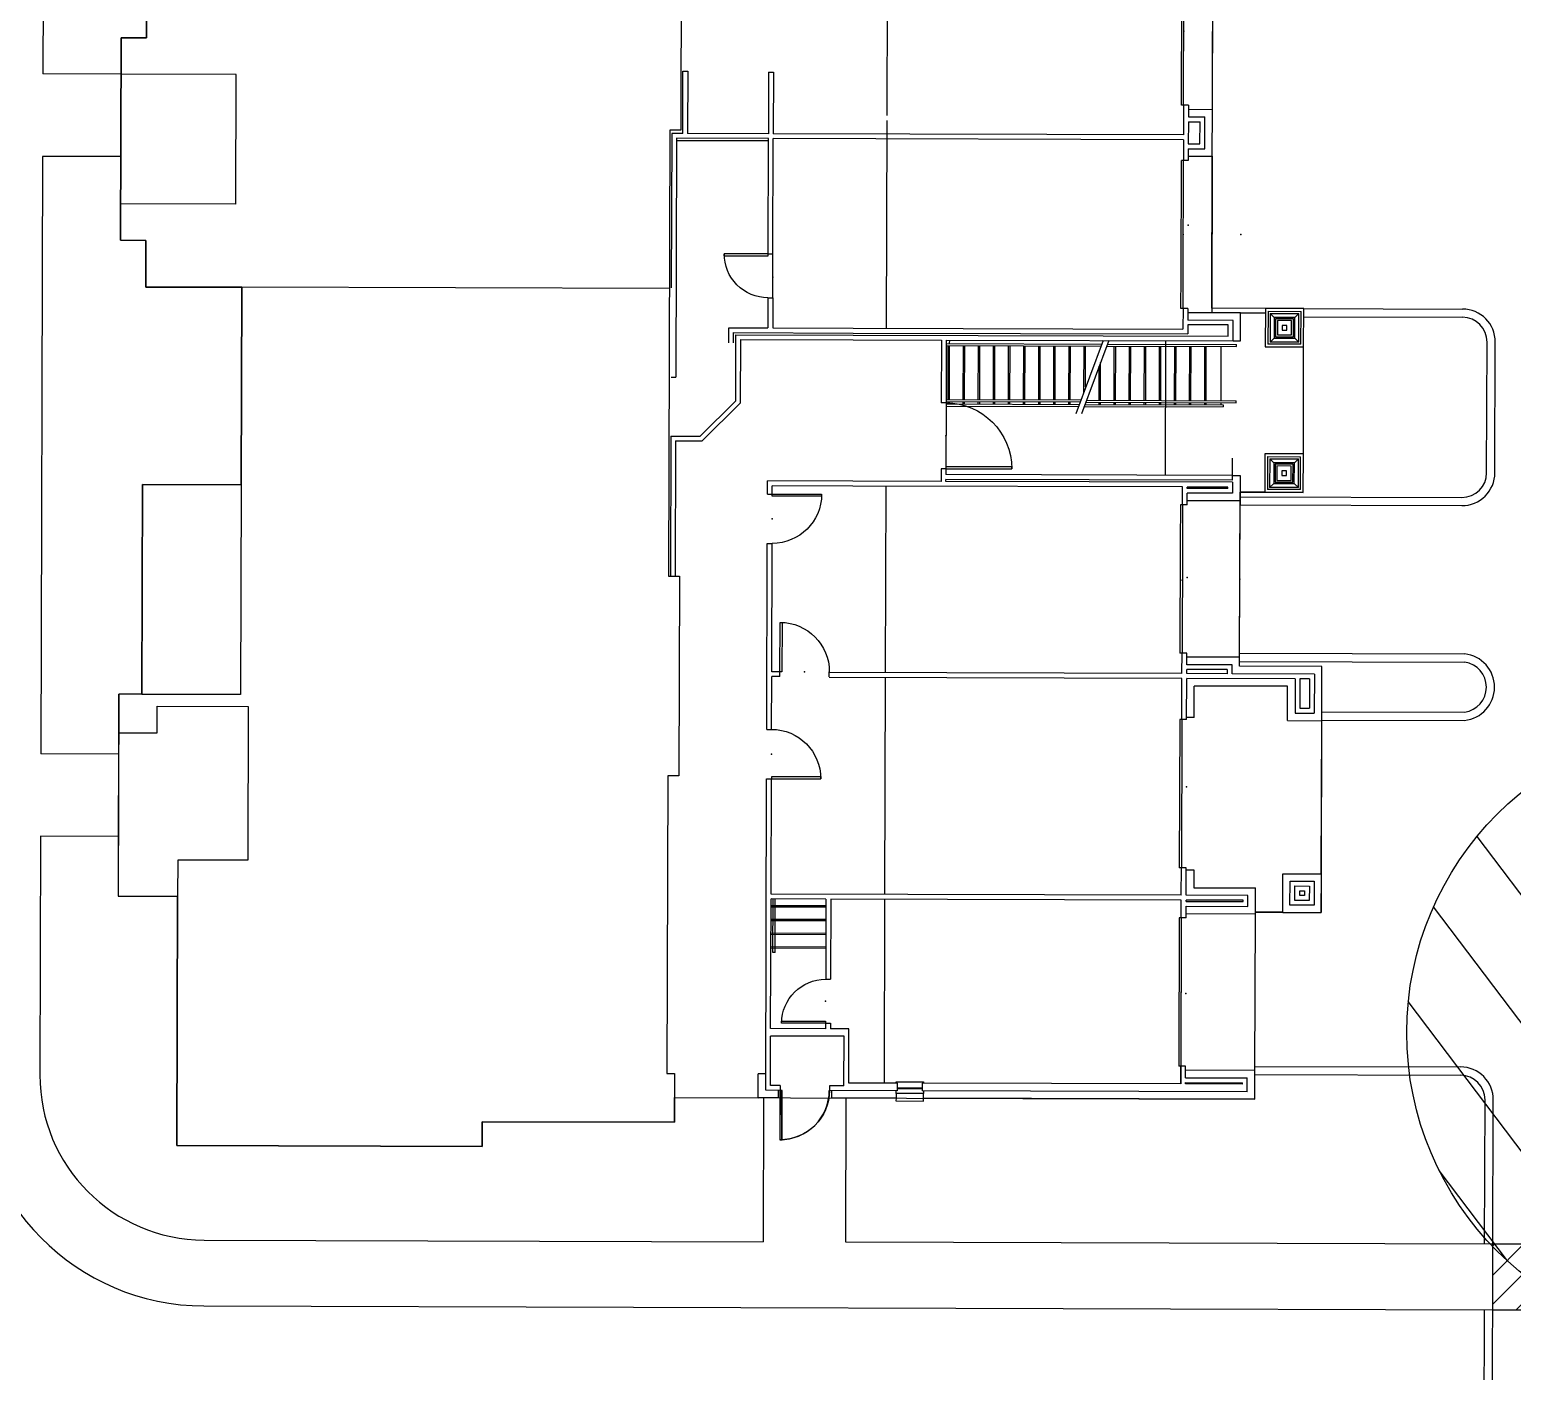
# Model space of a CAD drawing. Header units: feet. Extents: x 26064 to 27719, y 16802 to 28989.
# Drawn here: x 26654.6 to 26744.6, y 17702.5 to 17783.9 of the extents above; entities that cross this region are included whole.
import ezdxf

# ---------------------------------------------------------------- set-up
doc = ezdxf.new("R2010")
doc.units = ezdxf.units.FT
doc.header["$LTSCALE"] = 50
doc.header["$MEASUREMENT"] = 0
doc.header["$PDSIZE"] = -0.5
doc.linetypes.add('HIDDEN', pattern=[0.375, 0.25, -0.125])
for name, color, linetype in [('BUILDING-DOORS-EXT', 2, 'Continuous'), ('BUILDING-INTERIOR', 251, 'Continuous'), ('BUILDINGS', 5, 'Continuous'), ('CURB-B', 4, 'Continuous'), ('CURB-F', 32, 'Continuous'), ('INLET PROTECTION', 1, 'HIDDEN'), ('PAINT-MARKINGS', 32, 'Continuous'), ('SIDEWALK', 9, 'Continuous')]:
    doc.layers.add(name, color=color, linetype=linetype)

# ---------------------------------------------------------------- blocks, each defined once
blk = doc.blocks.new('BLDG4')
at = {"ltscale": 12}
for p, q in [((-1947.2, 476.5), (-1975.2, 476.5)), ((-1975.2, 448.5), (-1975.2, 476.5)), ((-1947.2, 448.5), (-1947.2, 476.5)), ((-1947.2, 476.5), (-1835.5, 476.5)), ((-1835.5, 451.5), (-1835.5, 476.5)), ((-1835.5, 476.5), (-1796, 476.5)), ((-1796, 476.5), (-1796, 416.5)), ((-1952.5, 471.3), (-1970, 471.3)), ((-1970, 471.3), (-1970, 453.7)), ((-1956, 467.8), (-1966.5, 467.8)), ((-1966.5, 467.8), (-1966.5, 457.3)), ((-1956, 457.3), (-1956, 467.8)), ((-1952.5, 453.8), (-1952.5, 471.3)), ((-1801.5, 471), (-1830, 471)), ((-1830, 457), (-1830, 471)), ((-1805, 467.5), (-1826.5, 467.5)), ((-1826.5, 460.5), (-1826.5, 467.5)), ((-1805, 467.5), (-1805, 460.5)), ((-1801.5, 471), (-1801.5, 411)), ((-1966.5, 457.3), (-1956, 457.3)), ((-1963, 464.3), (-1963, 460.8)), ((-1959.5, 464.3), (-1963, 464.3)), ((-1963, 460.8), (-1959.5, 460.8)), ((-1959.5, 460.8), (-1959.5, 464.3)), ((-1805, 457), (-1830, 457)), ((-1805, 460.5), (-1826.5, 460.5)), ((-1805, 457), (-1805, 378)), ((-1669.2, 434.5), (-1669.2, 462.5)), ((-1669.2, 462.5), (-1641.2, 462.5)), ((-1669.2, 462.5), (-1669.2, 434.5)), ((-1667.2, 460.5), (-1667.2, 436.5)), ((-1667.2, 460.5), (-1643.2, 460.5)), ((-1665.7, 459), (-1665.7, 438)), ((-1665.7, 459), (-1644.7, 459)), ((-1662.7, 456), (-1665.7, 459)), ((-1662.7, 441), (-1662.7, 456)), ((-1662.7, 456), (-1647.7, 456)), ((-1661.7, 455), (-1648.7, 455)), ((-1661.7, 442), (-1661.7, 455)), ((-1648.7, 455), (-1648.7, 442)), ((-1647.7, 456), (-1644.7, 459)), ((-1647.7, 456), (-1647.7, 441)), ((-1644.7, 438), (-1644.7, 459)), ((-1643.2, 436.5), (-1643.2, 460.5)), ((-1641.2, 462.5), (-1641.2, 434.5)), ((-1641.2, 462.5), (-1563.3, 462.5)), ((-1563.3, 434.5), (-1563.3, 462.5)), ((-1563.3, 462.5), (-1535.3, 462.5)), ((-1563.3, 462.5), (-1563.3, 434.5)), ((-1561.3, 460.5), (-1561.3, 436.5)), ((-1561.3, 460.5), (-1537.3, 460.5)), ((-1559.8, 459), (-1559.8, 438)), ((-1559.8, 459), (-1538.8, 459)), ((-1556.8, 456), (-1559.8, 459)), ((-1556.8, 441), (-1556.8, 456)), ((-1556.8, 456), (-1541.8, 456)), ((-1555.8, 455), (-1542.8, 455)), ((-1555.8, 442), (-1555.8, 455)), ((-1542.8, 455), (-1542.8, 442)), ((-1541.8, 456), (-1538.8, 459)), ((-1541.8, 456), (-1541.8, 441)), ((-1538.8, 438), (-1538.8, 459)), ((-1537.3, 436.5), (-1537.3, 460.5)), ((-1535.3, 462.5), (-1535.3, 434.5)), ((-1975.2, 448.5), (-1947.2, 448.5)), ((-1975.2, 448.5), (-1975.2, 428.5)), ((-1970, 453.7), (-1952.5, 453.8)), ((-1835.5, 451.5), (-1810.5, 451.5)), ((-1810.5, 451.5), (-1810.5, 383.5)), ((-1660.5, 453.7), (-1650, 453.7)), ((-1660.5, 443.3), (-1660.5, 453.7)), ((-1650, 443.3), (-1660.5, 443.3)), ((-1657, 446.8), (-1657, 450.3)), ((-1657, 450.3), (-1653.5, 450.3)), ((-1653.5, 446.8), (-1657, 446.8)), ((-1653.5, 450.3), (-1653.5, 446.8)), ((-1650, 453.7), (-1650, 443.3)), ((-1554.5, 453.7), (-1544, 453.7)), ((-1554.5, 443.3), (-1554.5, 453.7)), ((-1544, 443.3), (-1554.5, 443.3)), ((-1551, 446.8), (-1551, 450.3)), ((-1551, 450.3), (-1547.5, 450.3)), ((-1547.5, 446.8), (-1551, 446.8)), ((-1547.5, 450.3), (-1547.5, 446.8)), ((-1544, 453.7), (-1544, 443.3)), ((-1641.2, 434.5), (-1669.2, 434.5)), ((-1669.2, 434.5), (-1669.2, 416.5)), ((-1643.2, 436.5), (-1667.2, 436.5)), ((-1662.7, 441), (-1665.7, 438)), ((-1644.7, 438), (-1665.7, 438)), ((-1647.7, 441), (-1662.7, 441)), ((-1648.7, 442), (-1661.7, 442)), ((-1647.7, 441), (-1644.7, 438)), ((-1535.3, 434.5), (-1563.3, 434.5)), ((-1537.3, 436.5), (-1561.3, 436.5)), ((-1556.8, 441), (-1559.8, 438)), ((-1538.8, 438), (-1559.8, 438)), ((-1541.8, 441), (-1556.8, 441)), ((-1542.8, 442), (-1555.8, 442)), ((-1541.8, 441), (-1538.8, 438)), ((-1538.5, 416.5), (-1538.5, 434.5)), ((-2111.5, 428.5), (-2090.5, 428.5)), ((-2111.5, 428.5), (-2111.5, 401.5)), ((-2111.5, 423), (-2111.5, 187)), ((-2106, 423), (-2106, 186)), ((-2106, 423), (-2096, 423)), ((-2096, 378), (-2096, 423)), ((-2090.5, 428.5), (-2090.5, 378)), ((-2090.5, 428.5), (-1976.5, 428.5)), ((-1976.5, 428.5), (-1976.5, 378)), ((-1976.5, 428.5), (-1957.5, 428.5)), ((-1971, 378), (-1971, 423)), ((-1971, 423), (-1963, 423)), ((-1963, 423), (-1963, 378)), ((-1957.5, 383.5), (-1957.5, 428.5)), ((-2100.5, 419.5), (-2100.5, 378)), ((-2100.5, 419.5), (-2099.5, 419.5)), ((-2099.5, 378), (-2099.5, 419.5)), ((-1967.5, 419.5), (-1966.5, 419.5)), ((-1967.5, 378), (-1967.5, 419.5)), ((-1966.5, 419.5), (-1966.5, 378)), ((-1801.5, 411), (-1795, 411)), ((-1796, 416.5), (-1789.5, 416.5)), ((-1795, 411), (-1795, 378)), ((-1789.5, 416.5), (-1789.5, 378)), ((-1789, 416.5), (-1675.5, 416.5)), ((-1675.5, 416.5), (-1675.5, 378)), ((-1657, 416.5), (-1675.5, 416.5)), ((-1662, 411), (-1670, 411)), ((-1670, 411), (-1670, 378)), ((-1662, 411), (-1662, 202)), ((-1662, 411), (-1662, 202)), ((-1660.5, 411), (-1644.5, 411)), ((-1660.5, 411), (-1660.5, 202)), ((-1660.5, 411), (-1657, 411)), ((-1657, 411), (-1657, 416.5)), ((-1657, 411), (-1657, 202)), ((-1604, 304.1), (-1604, 413.5)), ((-1604, 413.5), (-1602.5, 413.5)), ((-1602.5, 304.6), (-1602.5, 413.5)), ((-1563, 319), (-1563, 413.5)), ((-1563, 413.5), (-1561.5, 413.5)), ((-1561.5, 319.6), (-1561.5, 413.5)), ((-1559, 411), (-1559, 416.5)), ((-1559, 416.5), (-1538.5, 416.5)), ((-1559, 202), (-1559, 411)), ((-1559, 411), (-1544, 411)), ((-1544, 411), (-1544, 378)), ((-1538.5, 416.5), (-1538.5, 378)), ((-1801.5, 407.5), (-1801.5, 378)), ((-1798.5, 407.5), (-1801.5, 407.5)), ((-1798.5, 407.5), (-1798.5, 378)), ((-1666.5, 407.5), (-1665.5, 407.5)), ((-1666.5, 407.5), (-1666.5, 378)), ((-1665.5, 407.5), (-1665.5, 378)), ((-1607, 302.9), (-1607, 404)), ((-1605.5, 404), (-1607, 404)), ((-1605.5, 303.5), (-1605.5, 404)), ((-1605.5, 402.5), (-1604, 402.5)), ((-1602.5, 402.5), (-1563, 402.5)), ((-1555.5, 134.2), (-1555.5, 407.5)), ((-1555.5, 407.5), (-1547.3, 407.5)), ((-1547.3, 407.5), (-1547.3, 378)), ((-1605.5, 391.5), (-1604, 391.5)), ((-1602.5, 391.5), (-1563, 391.5)), ((-1424.5, 395.5), (-1538.5, 395.5)), ((-1424.5, 378), (-1424.5, 395.5)), ((-1424.5, 395.5), (-1390.3, 395.5)), ((-1419, 390), (-1395.8, 390)), ((-1419, 378), (-1419, 390)), ((-1395.8, 378), (-1395.8, 390)), ((-1390.3, 378), (-1390.3, 395.5)), ((-1390.3, 395.5), (-1276.3, 395.5)), ((-1944.5, 383.5), (-1957.5, 383.5)), ((-1944.5, 378), (-1944.5, 383.5)), ((-1833.5, 383.5), (-1810.5, 383.5)), ((-1833.5, 383.5), (-1833.5, 378)), ((-1605.5, 380.5), (-1604, 380.5)), ((-1602.5, 380.5), (-1563, 380.5)), ((-1415.5, 378), (-1415.5, 386.5)), ((-1415.5, 386.5), (-1399.3, 386.5)), ((-1399.3, 378), (-1399.3, 386.5)), ((-2100.5, 378), (-2099.5, 378)), ((-2070.5, 374.5), (-2100.5, 374.5)), ((-2100.5, 374.5), (-2100.5, 186)), ((-2100.5, 374.5), (-2087.5, 374.5)), ((-2096, 378), (-2087.5, 378)), ((-2087.5, 378), (-2087.5, 374.5)), ((-1979.5, 374.5), (-2087.5, 374.5)), ((-2087.5, 374.5), (-2087.5, 373)), ((-1979.5, 373), (-2087.5, 373)), ((-1979.5, 378), (-1971, 378)), ((-1979.5, 378), (-1979.5, 374.5)), ((-1979.5, 374.5), (-1966.5, 374.5)), ((-1979.5, 374.5), (-1979.5, 373)), ((-1967.5, 378), (-1966.5, 378)), ((-1966.5, 374.5), (-1966.5, 119)), ((-1963, 378), (-1943, 378)), ((-1963, 374.5), (-1943, 374.5)), ((-1963, 374.5), (-1963, 75.5)), ((-1943, 378), (-1943, 374.5)), ((-1835, 374.5), (-1943, 374.5)), ((-1943, 374.5), (-1943, 373)), ((-1835, 373), (-1943, 373)), ((-1835, 378), (-1805, 378)), ((-1835, 378), (-1835, 374.5)), ((-1835, 374.5), (-1805, 374.5)), ((-1835, 374.5), (-1835, 373)), ((-1805, 374.5), (-1805, 117.5)), ((-1801.5, 378), (-1798.5, 378)), ((-1801.5, 374.5), (-1786.5, 374.5)), ((-1801.5, 374.5), (-1801.5, 117.5)), ((-1795, 378), (-1786.5, 378)), ((-1786.5, 378), (-1786.5, 374.5)), ((-1705.6, 374.5), (-1786.5, 374.5)), ((-1786.5, 374.5), (-1786.5, 373)), ((-1705.6, 373), (-1786.5, 373)), ((-1678.5, 374.5), (-1705.6, 374.5)), ((-1678.5, 373), (-1705.6, 373)), ((-1678.5, 378), (-1670, 378)), ((-1678.5, 378), (-1678.5, 374.5)), ((-1678.5, 374.5), (-1665.5, 374.5)), ((-1678.5, 374.5), (-1678.5, 373)), ((-1666.5, 378), (-1665.5, 378)), ((-1665.5, 374.5), (-1665.5, 134.2)), ((-1605.5, 369.5), (-1604, 369.5)), ((-1602.5, 369.5), (-1563, 369.5)), ((-1547.3, 378), (-1554, 378)), ((-1554, 134.2), (-1554, 378)), ((-1550.5, 134.2), (-1550.5, 374.5)), ((-1535.5, 374.5), (-1550.5, 374.5)), ((-1535.5, 378), (-1544, 378)), ((-1535.5, 378), (-1535.5, 374.5)), ((-1535.5, 374.5), (-1535.5, 373)), ((-1535.5, 374.5), (-1512.1, 374.5)), ((-1535.5, 373), (-1512.1, 373)), ((-1512.1, 374.5), (-1427.5, 374.5)), ((-1512.1, 373), (-1427.5, 373)), ((-1427.5, 378), (-1427.5, 374.5)), ((-1419, 378), (-1427.5, 378)), ((-1412.5, 374.5), (-1427.5, 374.5)), ((-1427.5, 374.5), (-1427.5, 373)), ((-1399.3, 378), (-1415.5, 378)), ((-1412.5, 374.5), (-1412.5, 75.5)), ((-1387.3, 374.5), (-1409, 374.5)), ((-1409, 374.5), (-1409, 75.5)), ((-1387.3, 378), (-1395.8, 378)), ((-1387.3, 378), (-1387.3, 374.5)), ((-1387.3, 374.5), (-1279.2, 374.5)), ((-1387.3, 374.5), (-1387.3, 373)), ((-1387.3, 373), (-1279.2, 373)), ((-1605.5, 358.5), (-1604, 358.5)), ((-1602.5, 358.5), (-1563, 358.5)), ((-1605.5, 347.5), (-1604, 347.5)), ((-1602.5, 347.5), (-1563, 347.5)), ((-1605.5, 336.5), (-1604, 336.5)), ((-1602.5, 336.5), (-1563, 336.5)), ((-1605.5, 325.5), (-1604, 325.5)), ((-1602.5, 325.5), (-1563, 325.5)), ((-1605.5, 314.5), (-1604, 314.5)), ((-1602.5, 314.5), (-1575, 314.5)), ((-1652.7, 202), (-1652.7, 250)), ((-1652.7, 250), (-1651.2, 250)), ((-1651.2, 250), (-1651.2, 202)), ((-1662, 202), (-1660.5, 202)), ((-1662, 198.5), (-1662, 134.2)), ((-1652.7, 198.5), (-1662, 198.5)), ((-1652.7, 202), (-1657, 202)), ((-1604.7, 202), (-1652.7, 202)), ((-1652.7, 202), (-1652.7, 198.5)), ((-1651.2, 202), (-1652.7, 202)), ((-1559, 202), (-1604.7, 202)), ((-1604.7, 202), (-1604.7, 198.5)), ((-1559, 198.5), (-1604.7, 198.5)), ((-1559, 134.2), (-1559, 198.5)), ((-2113.5, 167), (-2113.5, 187)), ((-2113.5, 187), (-2111.5, 187)), ((-2111.5, 187), (-2108, 187)), ((-2106, 187), (-2108, 187)), ((-2108, 187), (-2108, 167)), ((-2100.5, 186), (-2106, 186)), ((-2104.5, 168), (-2104.5, 186)), ((-2104, 186), (-2104, 168)), ((-2099.5, 187), (-2100.5, 187)), ((-2099.5, 167), (-2099.5, 187)), ((-2111.5, 167), (-2113.5, 167)), ((-2111.5, 167), (-2111.5, 120)), ((-2108, 167), (-2111.5, 167)), ((-2108, 167), (-2106, 167)), ((-2106, 168), (-2106, 118.5)), ((-2106, 168), (-2100.5, 168)), ((-2100.5, 168), (-2100.5, 132.5)), ((-2100.5, 167), (-2099.5, 167)), ((-2100.5, 158.5), (-1966.5, 158.5)), ((-1963, 158.5), (-1805, 158.5)), ((-1801.5, 158.5), (-1665.5, 158.5)), ((-1550.5, 158.5), (-1399, 158.5)), ((-1395.5, 158.5), (-1257.5, 158.5)), ((-2100.5, 132.5), (-2061, 132.5)), ((-2061, 132.5), (-2061, 119)), ((-1665.5, 134.2), (-1665.5, 75.5)), ((-1662, 134.2), (-1662, 72)), ((-1559, 52), (-1559, 134.2)), ((-1555.5, 48.5), (-1555.5, 134.2)), ((-1554, 47), (-1554, 134.2)), ((-1550.5, 75.5), (-1550.5, 134.2)), ((-2106, 120), (-2111.5, 120)), ((-2102.5, 129), (-2102.5, 118.5)), ((-2102.5, 129), (-2066.5, 129)), ((-2066.5, 129), (-2066.5, 75.5)), ((-2057, 119), (-2061, 119)), ((-2057, 115.5), (-2057, 119)), ((-2025, 115.5), (-2025, 119)), ((-1966.5, 119), (-2025, 119)), ((-2102.5, 118.5), (-2106, 118.5)), ((-2057, 115.5), (-2061, 115.5)), ((-2061, 115.5), (-2061, 75.5)), ((-2057, 115.5), (-2057, 83.5)), ((-2055.5, 115.5), (-2057, 115.5)), ((-2055.5, 83.5), (-2055.5, 115.5)), ((-1966.5, 115.5), (-2025, 115.5)), ((-2002.5, 115.5), (-2002.5, 75.5)), ((-1992.5, 115.5), (-1992.5, 75.5)), ((-1982.5, 115.5), (-1982.5, 75.5)), ((-1972.5, 115.5), (-1972.5, 75.5)), ((-1966.5, 115.5), (-1966.5, 75.5)), ((-1879, 75.5), (-1879, 111.5)), ((-1879, 111.5), (-1877.5, 111.5)), ((-1877.5, 111.5), (-1877.5, 75.5)), ((-1804.5, 117.5), (-1801, 117.5)), ((-1671.5, 111.5), (-1673, 111.5)), ((-1673, 111.5), (-1673, 75.5)), ((-1671.5, 75.5), (-1671.5, 111.5)), ((-2142, 82.5), (-2142, 84)), ((-2142, 84), (-2106, 84)), ((-2106, 82.5), (-2142, 82.5)), ((-2111.5, 81), (-2111.5, 66.5)), ((-2106, 81), (-2111.5, 81)), ((-2106, 84), (-2106, 82.5)), ((-2106, 82.5), (-2106, 72)), ((-2102.5, 82.5), (-2106, 82.5)), ((-2102.5, 82.5), (-2102.5, 75.5)), ((-2057, 83.5), (-2055.5, 83.5)), ((-2005.5, 78.5), (-1966.5, 78.5)), ((-2005.5, 78.5), (-2005.5, 77)), ((-2005.5, 77), (-1966.5, 77)), ((-1804.5, 81.5), (-1804.5, 75.5)), ((-1804.5, 81.5), (-1801, 81.5)), ((-1765, 83), (-1801, 83)), ((-1801, 83), (-1801, 81.5)), ((-1801, 81.5), (-1801, 75.5)), ((-1801, 81.5), (-1765, 81.5)), ((-1765, 81.5), (-1765, 83)), ((-2111.5, 66.5), (-2094, 66.5)), ((-2111.5, 5.5), (-2111.5, 66.5)), ((-2106, 72), (-1879, 72)), ((-2102.5, 75.5), (-2066.5, 75.5)), ((-2094, 72), (-2094, 66.5)), ((-2061, 75.5), (-1966.5, 75.5)), ((-1963, 75.5), (-1879, 75.5)), ((-1879, 72), (-1879, 75.5)), ((-1877.5, 75.5), (-1879, 75.5)), ((-1843, 75.5), (-1804.5, 75.5)), ((-1843, 72), (-1843, 75.5)), ((-1843, 72), (-1707.5, 72)), ((-1801, 75.5), (-1707.5, 75.5)), ((-1707.5, 72), (-1707.5, 75.5)), ((-1673, 75.5), (-1671.5, 75.5)), ((-1671.5, 75.5), (-1665.5, 75.5)), ((-1671.5, 72), (-1671.5, 75.5)), ((-1671.5, 72), (-1662, 72)), ((-1528.5, 75.5), (-1550.5, 75.5)), ((-1550.5, 43.5), (-1550.5, 72)), ((-1528.5, 72), (-1550.5, 72)), ((-1528.5, 72), (-1528.5, 75.5)), ((-1528.5, 75.5), (-1496.5, 75.5)), ((-1498, 40), (-1498, 72)), ((-1498, 72), (-1496.5, 72)), ((-1496.5, 75.5), (-1412.5, 75.5)), ((-1496.5, 72), (-1496.5, 75.5)), ((-1496.5, 72), (-1412.5, 72)), ((-1496.5, 72), (-1496.5, 40)), ((-1414, 5), (-1414, 72)), ((-1412.5, 72), (-1412.5, 5)), ((-1364, 75.5), (-1409, 75.5)), ((-1364, 72), (-1409, 72)), ((-1409, 72), (-1409, 13)), ((-1364, 72), (-1364, 75.5)), ((-1633, 24.3), (-1605.3, 52)), ((-1629.5, 22.9), (-1603.9, 48.5)), ((-1559, 52), (-1605.3, 52)), ((-1555.5, 48.5), (-1603.9, 48.5)), ((-1561.5, 47), (-1554, 47)), ((-1561.5, 43.5), (-1550.5, 43.5)), ((-1496.5, 40), (-1498, 40)), ((-1633, 5), (-1633, 24.3)), ((-1629.5, 1.5), (-1629.5, 22.9)), ((-1363.5, 13), (-1409, 13)), ((-1363.5, 9.5), (-1363.5, 13)), ((-1633, 5), (-1731.5, 5)), ((-1629.5, 1.5), (-1731.5, 1.5)), ((-1412.5, 5), (-1586.5, 5)), ((-1586.5, 1.5), (-1586.5, 5)), ((-1522, 0), (-1522, -311.5)), ((-1409, 1.5), (-1521.5, 1.5)), ((-1409, 9.5), (-1363.5, 9.5)), ((-1409, 9.5), (-1409, 1.5)), ((-1827.5, -306), (-1939.5, -306)), ((-1939.5, -306), (-1939.5, -357)), ((-1827.5, -372.2), (-1827.5, -306)), ((-1666, -311.5), (-1818.8, -311.5)), ((-1818.8, -311.5), (-1818.8, -383.5)), ((-1461.5, -316), (-1461.5, -400)), ((-1461.5, -316), (-1367, -316)), ((-1367, -316), (-1367, -400)), ((-1939.5, -357), (-1966, -357)), ((-1846.8, -400.2), (-1846.8, -372.2)), ((-1846.8, -372.2), (-1827.5, -372.2))]:
    blk.add_line(p, q, dxfattribs=at)
at = {"ltscale": 4}
for p, q in [((-1605.5, 390.5), (-1604, 390.5)), ((-1602.5, 390.5), (-1563, 390.5)), ((-1605.5, 379.5), (-1604, 379.5)), ((-1602.5, 379.5), (-1563, 379.5)), ((-1605.5, 368.5), (-1604, 368.5)), ((-1602.5, 368.5), (-1563, 368.5)), ((-1605.5, 357.5), (-1604, 357.5)), ((-1602.5, 357.5), (-1563, 357.5)), ((-1605.5, 346.5), (-1604, 346.5)), ((-1602.5, 346.5), (-1563, 346.5)), ((-1605.5, 335.5), (-1604, 335.5)), ((-1602.5, 335.5), (-1563, 335.5)), ((-1605.5, 324.5), (-1604, 324.5)), ((-1602.5, 324.5), (-1563, 324.5)), ((-1605.5, 313.5), (-1604, 313.5)), ((-1602.5, 313.5), (-1577.6, 313.5)), ((-1596.8, 302.5), (-1563, 302.5)), ((-1605.5, 291.5), (-1604, 291.5)), ((-1602.5, 291.5), (-1563, 291.5)), ((-1605.5, 280.5), (-1604, 280.5)), ((-1602.5, 280.5), (-1563, 280.5)), ((-1605.5, 269.5), (-1604, 269.5)), ((-1602.5, 269.5), (-1563, 269.5)), ((-1605.5, 258.5), (-1604, 258.5)), ((-1602.5, 258.5), (-1563, 258.5)), ((-1605.5, 247.5), (-1604, 247.5)), ((-1602.5, 247.5), (-1563, 247.5)), ((-1605.5, 236.5), (-1604, 236.5)), ((-1602.5, 236.5), (-1563, 236.5)), ((-1605.5, 225.5), (-1604, 225.5)), ((-1602.5, 225.5), (-1563, 225.5)), ((-1605.5, 214.5), (-1604, 214.5)), ((-1602.5, 214.5), (-1563, 214.5)), ((-1605.5, 203.5), (-1604, 203.5)), ((-1602.5, 203.5), (-1563, 203.5)), ((-2001.5, 115.5), (-2001.5, 75.5)), ((-1991.5, 115.5), (-1991.5, 75.5)), ((-1981.5, 115.5), (-1981.5, 75.5)), ((-1971.5, 115.5), (-1971.5, 75.5))]:
    blk.add_line(p, q, dxfattribs=at)
at = {"ltscale": 6}
for p, q in [((-2087.5, 373), (-2087.5, 373)), ((-1979.5, 373), (-2087.5, 373)), ((-1979.5, 373), (-1979.5, 373)), ((-1943, 373), (-1943, 373)), ((-1835, 373), (-1943, 373)), ((-1835, 373), (-1835, 373)), ((-1786.5, 373), (-1786.5, 373)), ((-1705.6, 373), (-1786.5, 373)), ((-1678.5, 373), (-1705.6, 373)), ((-1678.5, 373), (-1678.5, 373)), ((-1535.5, 373), (-1535.5, 373)), ((-1535.5, 373), (-1512.1, 373)), ((-1512.1, 373), (-1427.5, 373)), ((-1427.5, 373), (-1427.5, 373)), ((-1387.3, 373), (-1387.3, 373)), ((-1387.3, 373), (-1279.2, 373)), ((-1657, 362), (-1559, 362)), ((-1563, 202), (-1563, 314.8)), ((-1561.5, 202), (-1561.5, 315.3)), ((-1592.7, 303.5), (-1563, 303.5)), ((-1607, 202), (-1607, 298.6)), ((-1605.5, 202), (-1605.5, 298.6)), ((-1605.5, 292.5), (-1604, 292.5)), ((-1604, 299.8), (-1604, 202)), ((-1602.5, 300.3), (-1602.5, 202)), ((-1602.5, 292.5), (-1563, 292.5)), ((-1605.5, 281.5), (-1604, 281.5)), ((-1602.5, 281.5), (-1563, 281.5)), ((-1605.5, 270.5), (-1604, 270.5)), ((-1602.5, 270.5), (-1563, 270.5)), ((-1605.5, 259.5), (-1604, 259.5)), ((-1602.5, 259.5), (-1563, 259.5)), ((-1605.5, 248.5), (-1604, 248.5)), ((-1602.5, 248.5), (-1563, 248.5)), ((-1605.5, 237.5), (-1604, 237.5)), ((-1602.5, 237.5), (-1563, 237.5)), ((-1605.5, 226.5), (-1604, 226.5)), ((-1602.5, 226.5), (-1563, 226.5)), ((-1605.5, 215.5), (-1604, 215.5)), ((-1602.5, 215.5), (-1563, 215.5)), ((-1605.5, 204.5), (-1604, 204.5)), ((-1602.5, 204.5), (-1563, 204.5)), ((-1561.5, 204.5), (-1559, 204.5))]:
    blk.add_line(p, q, dxfattribs=at)
at = {"ltscale": 48}
for p, q in [((-1559, 320.6), (-1612.5, 300.8)), ((-1559, 316.3), (-1612.5, 296.6))]:
    blk.add_line(p, q, dxfattribs=at)
at = {"ltscale": 12}
blk.add_lwpolyline([(-1286.5, 8), (-1406.5, 8), (-1406.5, 0), (-1731.5, 0), (-1731.5, 8), (-1877, 8), (-1877, 0), (-2094, 0), (-2094, 5.5), (-2129.5, 5.5), (-2129.5, -134.5), (-2147.5, -134.5), (-2147.5, -357), (-1966, -357), (-1966, -400.2), (-1818.8, -400.2), (-1818.5, -383.5), (-1666, -383.5), (-1666, -311.5), (-1522, -311.5), (-1522, -381.5), (-1488, -381.5), (-1488, -400), (-1340.5, -400), (-1340.5, -381.5), (-1151, -381.5)], dxfattribs=at)
for centre, radius, start, end in [((-1652.7, 202), 48, 0, 90), ((-2106, 82.5), 36, 90, 180), ((-2057, 115.5), 32, 270, 359.9998), ((-1879, 75.5), 36, 0, 90), ((-1801, 81.5), 36, 0, 90), ((-1671.5, 75.5), 36, 90, 180), ((-1496.5, 72), 32, 179.9998, 270)]:
    blk.add_arc(centre, radius, start, end, dxfattribs=at)
for p in [(-1732.5, 416.5), (-1481.5, 416.5), (-2034.5, 378), (-2033.5, 374.5), (-1884, 378), (-1733.5, 374.5), (-1731.5, 378), (-1481.5, 374.5), (-1474.8, 378), (-1333.3, 374.5), (-1628.7, 202), (-2041, 115.5), (-1801, 99.5), (-1861, 75.5), (-1689.5, 75.5), (-1513.5, 75.5)]:
    blk.add_point(p, dxfattribs=at)

msp = doc.modelspace()

# ---------------------------------------------------------------- hatches: boundary and pattern name
at = {"layer": 'INLET PROTECTION', "linetype": 'Continuous'}
h = msp.add_hatch(dxfattribs=at)
h.set_pattern_fill('ANSI31', scale=37.499998, angle=262.0889784, style=0)
h.set_pattern_definition([(307.088978, (50867.929, -5541.656), (3.7392183, 2.82681806), [])])
edge = h.paths.add_edge_path()
edge.add_arc((26756.94066, 17723.06996), 18.75, 0, 360)
at = {"layer": 'PAINT-MARKINGS'}
h = msp.add_hatch(dxfattribs=at)
h.set_pattern_fill('ANSI31', scale=10, style=0)
h.paths.add_polyline_path([(26743.42041, 17710.25258), (26743.40874, 17706.2526), (26769.39823, 17706.17674), (26769.4099, 17710.17673)])

# ---------------------------------------------------------------- linework, layer by layer
at = {"layer": 'BUILDING-DOORS-EXT', "color": 7}
for p, q in [((26700.13297, 17719.56729), (26700.12421, 17716.5685)), ((26700.24916, 17716.56814), (26700.25792, 17719.56693)), ((26700.12421, 17716.5685), (26700.24916, 17716.56814))]:
    msp.add_line(p, q, dxfattribs=at)
msp.add_arc((26700.13297, 17719.56729), 2.9988, 269.8327778, 359.8327778, dxfattribs=at)
at = {"layer": 'BUILDINGS', "color": 7, "flags": 128}
msp.add_lwpolyline([(26661.72549, 17799.23253), (26661.67942, 17783.44692), (26660.13835, 17783.45142), (26660.10248, 17771.16448), (26661.64356, 17771.15998), (26661.6353, 17768.32774), (26667.4664, 17768.31071), (26667.43138, 17756.31533), (26661.43368, 17756.33283), (26661.39661, 17743.62939), (26660.00125, 17743.61263), (26659.96546, 17731.34651), (26663.56824, 17731.336), (26663.52411, 17716.2168), (26682.05865, 17716.16272), (26682.06303, 17717.66214), (26693.72522, 17717.62811), (26693.72959, 17719.12754), (26728.96609, 17719.02484), (26728.97119, 17720.77413), (26728.97119, 17720.77413), (26728.99891, 17730.27019), (26728.99891, 17730.27019), (26728.99921, 17730.37456), (26730.66523, 17730.36969), (26732.99767, 17730.36289), (26733.00448, 17732.69532), (26733.03161, 17742.00425), (26733.03161, 17742.00425), (26733.03161, 17742.00425), (26733.03161, 17742.00425), (26733.03161, 17742.00425), (26733.03161, 17742.00425), (26733.04121, 17745.29459), (26728.04313, 17745.30918), (26728.04471, 17745.85073), (26728.07395, 17755.86771), (26731.90581, 17755.85653), (26731.91262, 17758.18897), (26731.93158, 17764.68633), (26731.93839, 17767.01876), (26729.60595, 17767.02557), (26729.60595, 17767.02557), (26726.35717, 17767.03506), (26726.3841, 17776.26074), (26726.3841, 17776.26074), (26726.39242, 17779.11377), (26726.39242, 17779.11377), (26726.42014, 17788.61012)], dxfattribs=at)
at = {"layer": 'CURB-B', "color": 7, "flags": 128}
for points in [[(26731.93693, 17766.51877), (26741.5684, 17766.49066)], [(26743.04086, 17757.0534), (26743.06402, 17764.98629)], [(26728.07243, 17755.34702), (26728.0717, 17755.09708)], [(26728.07316, 17755.59707), (26741.53649, 17755.55778)], [(26728.04471, 17745.85073), (26728.04544, 17746.10076)], [(26728.04399, 17745.60074), (26741.70797, 17745.56086)], [(26733.03319, 17742.54611), (26741.69849, 17742.52158)], [(26728.97046, 17720.52384), (26741.45028, 17720.48742)], [(26742.92042, 17710.25404), (26742.94589, 17718.98305)], [(26742.48729, 17561.8521), (26742.90874, 17706.25406)]]:
    msp.add_lwpolyline(points, dxfattribs=at)
for points in [[(26743.06402, 17764.98629, 0.41421356), (26741.5684, 17766.49066)], [(26741.53649, 17755.55778, 0.41421356), (26743.04086, 17757.0534)], [(26741.69849, 17742.52158, 0.86940913), (26741.70797, 17745.56086)], [(26742.94589, 17718.98305, 0.41421356), (26741.45028, 17720.48742)]]:
    msp.add_lwpolyline(points, format="xyb", dxfattribs=at)
at = {"layer": 'CURB-F', "color": 7}
for p, q in [((26731.93839, 17767.01876), (26741.56986, 17766.99065)), ((26743.54086, 17757.05194), (26743.56402, 17764.98483)), ((26728.0717, 17755.09708), (26741.53503, 17755.05778)), ((26728.04544, 17746.10074), (26741.70941, 17746.06086)), ((26733.03173, 17742.04611), (26741.69708, 17742.02158)), ((26728.97192, 17721.02384), (26741.45174, 17720.98742)), ((26742.98865, 17562.31628), (26743.44589, 17718.98159))]:
    msp.add_line(p, q, dxfattribs=at)
for centre, radius, start, end in [((26741.56402, 17764.99066), 2, 359.8327778, 89.8327778), ((26741.54087, 17757.05777), 2, 269.8327778, 359.8327778), ((26741.48739, 17744.04188), 2.03115, 275.9254488, 83.7247592), ((26741.4459, 17718.98743), 2, 359.8327778, 89.8327778)]:
    msp.add_arc(centre, radius, start, end, dxfattribs=at)
at = {"layer": 'INLET PROTECTION', "color": 7, "linetype": 'Continuous'}
msp.add_circle((26756.94066, 17723.06996), 18.75, dxfattribs=at)
at = {"layer": 'PAINT-MARKINGS', "color": 7}
for p, q in [((26743.42041, 17710.25258), (26769.4099, 17710.17673)), ((26743.40874, 17706.2526), (26769.39823, 17706.17674))]:
    msp.add_line(p, q, dxfattribs=at)
at = {"layer": 'SIDEWALK', "color": 7}
for p, q in [((26655.43993, 17800.52123), (26655.38371, 17781.2578)), ((26660.13191, 17781.24394), (26655.38371, 17781.2578)), ((26655.36912, 17776.25782), (26655.26328, 17739.99336)), ((26660.11731, 17776.24396), (26655.36912, 17776.25782)), ((26659.99065, 17739.97956), (26655.26328, 17739.99336)), ((26655.24869, 17734.99338), (26655.20641, 17720.50598)), ((26659.97606, 17734.97958), (26655.24869, 17734.99338)), ((26699.14329, 17719.11188), (26699.1178, 17710.37778)), ((26704.14327, 17719.09729), (26704.11777, 17710.36319)), ((26665.17718, 17710.47684), (26699.1178, 17710.37778)), ((26704.11777, 17710.36319), (26743.4204, 17710.24848)), ((26665.16406, 17706.48096), (26743.40874, 17706.2526))]:
    msp.add_line(p, q, dxfattribs=at)
for centre, radius in [((26665.20492, 17720.4809), 14), ((26665.20636, 17720.4768), 10)]:
    msp.add_arc(centre, radius, 179.8327828, 269.8327778, dxfattribs=at)

# ---------------------------------------------------------------- block references
at = {"layer": 'BUILDING-INTERIOR', "color": 7, "ltscale": 0.03125, "extrusion": (0, 0, -1), "xscale": 0.08330050012731063, "yscale": 0.08330050012955326, "zscale": -0.08330050013000001, "rotation": 90.16722222178687}
msp.add_blockref('BLDG4', (-26693.7843, 17895.01696), dxfattribs=at)

doc.saveas('drawing.dxf')
